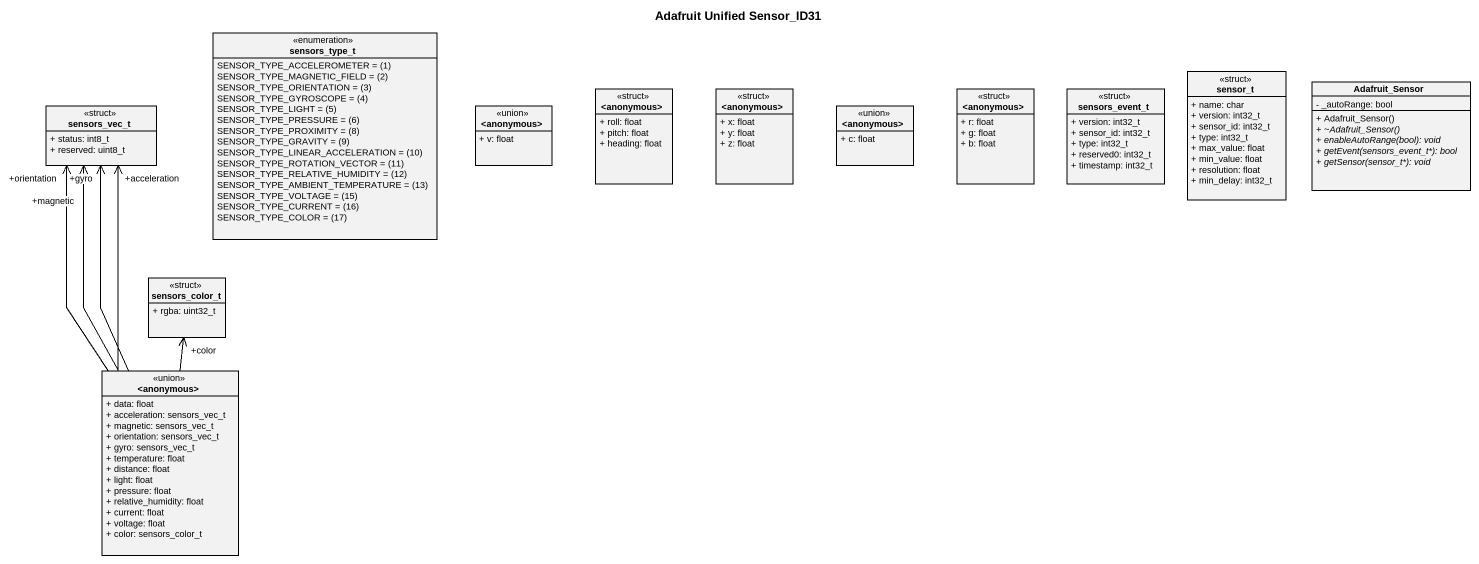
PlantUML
@startuml
title Adafruit Unified Sensor_ID31
hide circle
hide empty members
skinparam classAttributeIconSize 0
enum sensors_type_t {
  {field} SENSOR_TYPE_ACCELEROMETER = (1)
  {field} SENSOR_TYPE_MAGNETIC_FIELD = (2)
  {field} SENSOR_TYPE_ORIENTATION = (3)
  {field} SENSOR_TYPE_GYROSCOPE = (4)
  {field} SENSOR_TYPE_LIGHT = (5)
  {field} SENSOR_TYPE_PRESSURE = (6)
  {field} SENSOR_TYPE_PROXIMITY = (8)
  {field} SENSOR_TYPE_GRAVITY = (9)
  {field} SENSOR_TYPE_LINEAR_ACCELERATION = (10)
  {field} SENSOR_TYPE_ROTATION_VECTOR = (11)
  {field} SENSOR_TYPE_RELATIVE_HUMIDITY = (12)
  {field} SENSOR_TYPE_AMBIENT_TEMPERATURE = (13)
  {field} SENSOR_TYPE_VOLTAGE = (15)
  {field} SENSOR_TYPE_CURRENT = (16)
  {field} SENSOR_TYPE_COLOR = (17)
}
class "<anonymous>" as anonymous <<struct>> {
  + roll: float
  + pitch: float
  + heading: float
}
class "<anonymous>" as anonymous_2 <<struct>> {
  + x: float
  + y: float
  + z: float
}
class "<anonymous>" as anonymous_3 <<struct>> {
  + r: float
  + g: float
  + b: float
}
class sensors_event_t <<struct>> {
  + version: int32_t
  + sensor_id: int32_t
  + type: int32_t
  + reserved0: int32_t
  + timestamp: int32_t
}
class sensor_t <<struct>> {
  + name: char
  + version: int32_t
  + sensor_id: int32_t
  + type: int32_t
  + max_value: float
  + min_value: float
  + resolution: float
  + min_delay: int32_t
}
class Adafruit_Sensor {
  - _autoRange: bool
  + Adafruit_Sensor()
  {abstract} + ~Adafruit_Sensor()
  {abstract} + enableAutoRange(bool): void
  {abstract} + getEvent(sensors_event_t*): bool
  {abstract} + getSensor(sensor_t*): void
}
class sensors_vec_t <<struct>> {
  + status: int8_t
  + reserved: uint8_t
}
class "<anonymous>" as anonymous_4 <<union>> {
  + v: float
}
class "<anonymous>" as anonymous_5 <<union>> {
  + c: float
}
class sensors_color_t <<struct>> {
  + rgba: uint32_t
}
class "<anonymous>" as anonymous_6 <<union>> {
  + data: float
  + acceleration: sensors_vec_t
  + magnetic: sensors_vec_t
  + orientation: sensors_vec_t
  + gyro: sensors_vec_t
  + temperature: float
  + distance: float
  + light: float
  + pressure: float
  + relative_humidity: float
  + current: float
  + voltage: float
  + color: sensors_color_t
}
anonymous_6 -up-> "+orientation" sensors_vec_t
anonymous_6 -up-> "+acceleration" sensors_vec_t
anonymous_6 -up-> "+gyro" sensors_vec_t
anonymous_6 -up-> "+magnetic" sensors_vec_t
anonymous_6 -up-> "+color" sensors_color_t
@enduml
